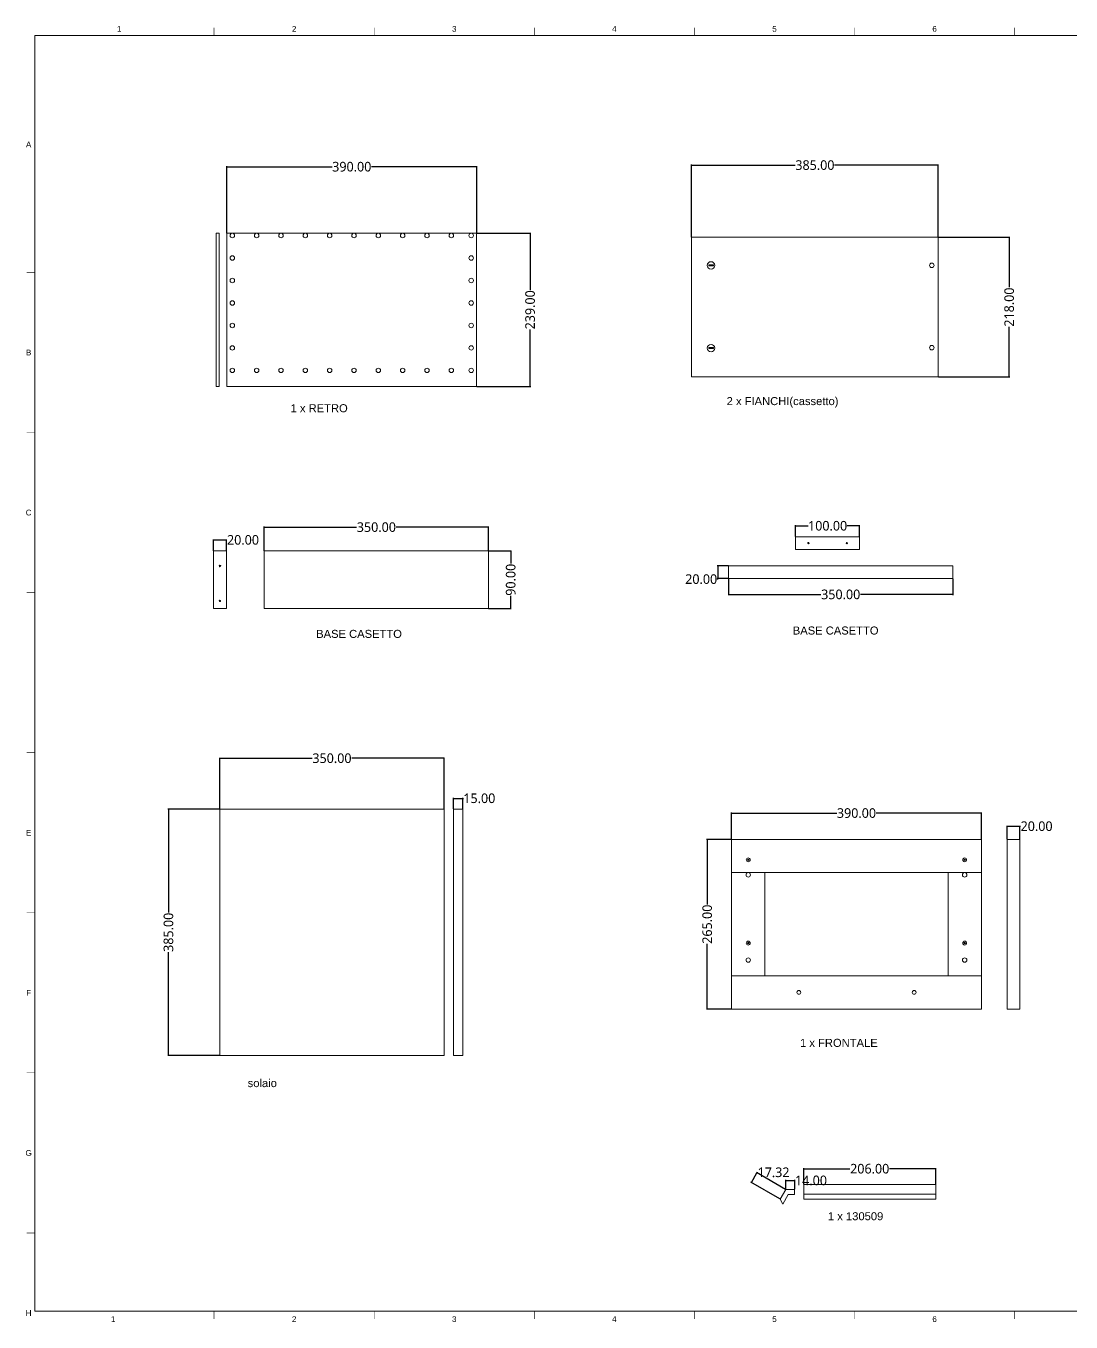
# Paper-space layout 'A716' of a CAD drawing. Header units: centimetres, sheet in millimetres. Extents: x 15 to 581, y 8 to 413.
# Drawn here: x 15.2 to 341.6, y 8.4 to 413.2 of the extents above; entities that cross this region are included whole.
import ezdxf
from ezdxf.enums import TextEntityAlignment as Align

# ---------------------------------------------------------------- set-up
doc = ezdxf.new("R2010")
doc.units = ezdxf.units.CM
for name, color, linetype, lineweight in [('A-ELEV-MBE', 8, 'Continuous', 9), ('A-SECT-MCUT1', 7, 'Continuous', 13), ('G-ANNO-TEXT', 3, 'Continuous', 18), ('G-ANNO-TTLB', 3, 'Continuous', 18)]:
    doc.layers.add(name, color=color, linetype=linetype, lineweight=lineweight)
doc.styles.add('ARIAL', font='arial.ttf')
doc.styles.get("Standard").update_dxf_attribs({"font": ''})
doc.styles.get('Standard').set_extended_font_data('@Microsoft YaHei')
doc.dimstyles.new('1', dxfattribs={"dimtxt": 3, "dimasz": 0.18, "dimexe": 0.18, "dimexo": 0.0625, "dimgap": 0.09, "dimtad": 0, "dimtoh": 1, "dimlfac": 5, "dimzin": 0, "dimdsep": 46, "dimtxsty": 'Standard', "dimblk": 'ARCHTICK', "dimcen": 0.09, "dimclrt": 1, "dimadec": 0, "dimazin": 0, "dimtfac": 1, "dimtofl": 0, "dimtmove": 0, "dimatfit": 3, "dimfxl": 1, "dimtolj": 1, "dimtzin": 0, "dimarcsym": 0})

# ---------------------------------------------------------------- blocks, each defined once
blk = doc.blocks.new('_ArchTick')
at = {"color": 0, "linetype": 'ByBlock', "const_width": 0.15}
blk.add_lwpolyline([(-0.5, -0.5), (0.5, 0.5)], dxfattribs=at)
blk = doc.blocks.new('*D67')
at = {"layer": 'A-ELEV-MBE', "color": 0, "lineweight": -2, "transparency": 16777216}
for p, q in [((77.96, 348.49), (77.96, 369.39)), ((77.96, 369.21), (110.8, 369.21)), ((155.96, 369.21), (123.11, 369.21)), ((155.96, 348.49), (155.96, 369.39))]:
    blk.add_line(p, q, dxfattribs=at)
at = {"layer": 'Defpoints', "color": 0, "transparency": 16777216}
for p in [(155.96, 369.21), (77.96, 348.43), (155.96, 348.43)]:
    blk.add_point(p, dxfattribs=at)
at = {"layer": 'A-ELEV-MBE', "color": 0, "lineweight": -2, "transparency": 16777216, "xscale": 0.18, "yscale": 0.18, "zscale": 0.18, "rotation": 180}
blk.add_blockref('_ArchTick', (77.96, 369.21), dxfattribs=at)
at = {"layer": 'A-ELEV-MBE', "color": 0, "lineweight": -2, "transparency": 16777216, "xscale": 0.18, "yscale": 0.18, "zscale": 0.18}
blk.add_blockref('_ArchTick', (155.96, 369.21), dxfattribs=at)
at = {"layer": 'A-ELEV-MBE', "color": 1, "transparency": 16777216, "insert": (116.96, 369.21), "char_height": 3, "attachment_point": 5}
blk.add_mtext('\\A1;390.00', dxfattribs=at)
blk = doc.blocks.new('*D68')
at = {"layer": 'A-ELEV-MBE', "color": 0, "lineweight": -2, "transparency": 16777216}
for p, q in [((156.02, 348.43), (172.84, 348.43)), ((172.66, 348.43), (172.66, 330.71)), ((172.66, 300.63), (172.66, 318.35)), ((156.02, 300.63), (172.84, 300.63))]:
    blk.add_line(p, q, dxfattribs=at)
at = {"layer": 'Defpoints', "color": 0, "transparency": 16777216}
for p in [(155.96, 348.43), (155.96, 300.63), (172.66, 300.63)]:
    blk.add_point(p, dxfattribs=at)
at = {"layer": 'A-ELEV-MBE', "color": 0, "lineweight": -2, "transparency": 16777216, "xscale": 0.18, "yscale": 0.18, "zscale": 0.18}
for p, rotation in [((172.66, 348.43), 90), ((172.66, 300.63), 270)]:
    blk.add_blockref('_ArchTick', p, dxfattribs=dict(at, rotation=rotation))
at = {"layer": 'A-ELEV-MBE', "color": 1, "transparency": 16777216, "insert": (172.66, 324.53), "char_height": 3, "attachment_point": 5, "rotation": 90}
blk.add_mtext('\\A1;239.00', dxfattribs=at)
blk = doc.blocks.new('*D69')
at = {"layer": 'A-ELEV-MBE', "color": 0, "lineweight": -2, "transparency": 16777216}
for p, q in [((223.09, 347.24), (223.09, 369.89)), ((223.09, 369.71), (255.43, 369.71)), ((300.09, 369.71), (267.75, 369.71)), ((300.09, 347.24), (300.09, 369.89))]:
    blk.add_line(p, q, dxfattribs=at)
at = {"layer": 'Defpoints', "color": 0, "transparency": 16777216}
for p in [(300.09, 369.71), (223.09, 347.18), (300.09, 347.18)]:
    blk.add_point(p, dxfattribs=at)
at = {"layer": 'A-ELEV-MBE', "color": 0, "lineweight": -2, "transparency": 16777216, "xscale": 0.18, "yscale": 0.18, "zscale": 0.18, "rotation": 180}
blk.add_blockref('_ArchTick', (223.09, 369.71), dxfattribs=at)
at = {"layer": 'A-ELEV-MBE', "color": 0, "lineweight": -2, "transparency": 16777216, "xscale": 0.18, "yscale": 0.18, "zscale": 0.18}
blk.add_blockref('_ArchTick', (300.09, 369.71), dxfattribs=at)
at = {"layer": 'A-ELEV-MBE', "color": 1, "transparency": 16777216, "insert": (261.59, 369.71), "char_height": 3, "attachment_point": 5}
blk.add_mtext('\\A1;385.00', dxfattribs=at)
blk = doc.blocks.new('*D70')
at = {"layer": 'A-ELEV-MBE', "color": 0, "lineweight": -2, "transparency": 16777216}
for p, q in [((300.15, 347.18), (322.45, 347.18)), ((322.27, 347.18), (322.27, 331.56)), ((322.27, 303.58), (322.27, 319.19)), ((300.15, 303.58), (322.45, 303.58))]:
    blk.add_line(p, q, dxfattribs=at)
at = {"layer": 'Defpoints', "color": 0, "transparency": 16777216}
for p in [(300.09, 347.18), (300.09, 303.58), (322.27, 303.58)]:
    blk.add_point(p, dxfattribs=at)
at = {"layer": 'A-ELEV-MBE', "color": 0, "lineweight": -2, "transparency": 16777216, "xscale": 0.18, "yscale": 0.18, "zscale": 0.18}
for p, rotation in [((322.27, 347.18), 90), ((322.27, 303.58), 270)]:
    blk.add_blockref('_ArchTick', p, dxfattribs=dict(at, rotation=rotation))
at = {"layer": 'A-ELEV-MBE', "color": 1, "transparency": 16777216, "insert": (322.27, 325.38), "char_height": 3, "attachment_point": 5, "rotation": 90}
blk.add_mtext('\\A1;218.00', dxfattribs=at)
blk = doc.blocks.new('*D73')
at = {"layer": 'A-ELEV-MBE', "color": 0, "lineweight": -2, "transparency": 16777216}
for p, q in [((89.64, 249.28), (89.64, 256.82)), ((89.64, 256.64), (118.48, 256.64)), ((159.64, 256.64), (130.8, 256.64)), ((159.64, 249.28), (159.64, 256.82))]:
    blk.add_line(p, q, dxfattribs=at)
at = {"layer": 'Defpoints', "color": 0, "transparency": 16777216}
for p in [(159.64, 256.64), (89.64, 249.22), (159.64, 249.22)]:
    blk.add_point(p, dxfattribs=at)
at = {"layer": 'A-ELEV-MBE', "color": 0, "lineweight": -2, "transparency": 16777216, "xscale": 0.18, "yscale": 0.18, "zscale": 0.18, "rotation": 180}
blk.add_blockref('_ArchTick', (89.64, 256.64), dxfattribs=at)
at = {"layer": 'A-ELEV-MBE', "color": 0, "lineweight": -2, "transparency": 16777216, "xscale": 0.18, "yscale": 0.18, "zscale": 0.18}
blk.add_blockref('_ArchTick', (159.64, 256.64), dxfattribs=at)
at = {"layer": 'A-ELEV-MBE', "color": 1, "transparency": 16777216, "insert": (124.64, 256.64), "char_height": 3, "attachment_point": 5}
blk.add_mtext('\\A1;350.00', dxfattribs=at)
blk = doc.blocks.new('*D74')
at = {"layer": 'A-ELEV-MBE', "color": 0, "lineweight": -2, "transparency": 16777216}
for p, q in [((159.7, 249.22), (166.78, 249.22)), ((166.6, 249.22), (166.6, 245.26)), ((166.6, 231.22), (166.6, 235.18)), ((159.7, 231.22), (166.78, 231.22))]:
    blk.add_line(p, q, dxfattribs=at)
at = {"layer": 'Defpoints', "color": 0, "transparency": 16777216}
for p in [(159.64, 249.22), (159.64, 231.22), (166.6, 231.22)]:
    blk.add_point(p, dxfattribs=at)
at = {"layer": 'A-ELEV-MBE', "color": 0, "lineweight": -2, "transparency": 16777216, "xscale": 0.18, "yscale": 0.18, "zscale": 0.18}
for p, rotation in [((166.6, 249.22), 90), ((166.6, 231.22), 270)]:
    blk.add_blockref('_ArchTick', p, dxfattribs=dict(at, rotation=rotation))
at = {"layer": 'A-ELEV-MBE', "color": 1, "transparency": 16777216, "insert": (166.6, 240.22), "char_height": 3, "attachment_point": 5, "rotation": 90}
blk.add_mtext('\\A1;90.00', dxfattribs=at)
blk = doc.blocks.new('*D75')
at = {"layer": 'A-ELEV-MBE', "color": 0, "lineweight": -2, "transparency": 16777216}
for p, q in [((234.65, 240.52), (234.65, 235.45)), ((304.65, 240.52), (304.65, 235.45)), ((234.65, 235.63), (263.49, 235.63)), ((304.65, 235.63), (275.81, 235.63))]:
    blk.add_line(p, q, dxfattribs=at)
at = {"layer": 'Defpoints', "color": 0, "transparency": 16777216}
for p in [(234.65, 240.58), (304.65, 240.58), (304.65, 235.63)]:
    blk.add_point(p, dxfattribs=at)
at = {"layer": 'A-ELEV-MBE', "color": 0, "lineweight": -2, "transparency": 16777216, "xscale": 0.18, "yscale": 0.18, "zscale": 0.18, "rotation": 180}
blk.add_blockref('_ArchTick', (234.65, 235.63), dxfattribs=at)
at = {"layer": 'A-ELEV-MBE', "color": 0, "lineweight": -2, "transparency": 16777216, "xscale": 0.18, "yscale": 0.18, "zscale": 0.18}
blk.add_blockref('_ArchTick', (304.65, 235.63), dxfattribs=at)
at = {"layer": 'A-ELEV-MBE', "color": 1, "transparency": 16777216, "insert": (269.65, 235.63), "char_height": 3, "attachment_point": 5}
blk.add_mtext('\\A1;350.00', dxfattribs=at)
blk = doc.blocks.new('*D76')
at = {"layer": 'A-ELEV-MBE', "color": 0, "lineweight": -2, "transparency": 16777216}
for p, q in [((234.59, 244.58), (231.1, 244.58)), ((231.28, 244.58), (231.28, 240.58)), ((234.59, 240.58), (231.1, 240.58)), ((231.28, 240.4), (231.1, 240.4)), ((231.28, 240.58), (231.28, 240.4))]:
    blk.add_line(p, q, dxfattribs=at)
at = {"layer": 'Defpoints', "color": 0, "transparency": 16777216}
for p in [(234.65, 244.58), (231.28, 240.58), (234.65, 240.58)]:
    blk.add_point(p, dxfattribs=at)
at = {"layer": 'A-ELEV-MBE', "color": 0, "lineweight": -2, "transparency": 16777216, "xscale": 0.18, "yscale": 0.18, "zscale": 0.18}
for p, rotation in [((231.28, 244.58), 90), ((231.28, 240.58), 270)]:
    blk.add_blockref('_ArchTick', p, dxfattribs=dict(at, rotation=rotation))
at = {"layer": 'A-ELEV-MBE', "color": 1, "transparency": 16777216, "insert": (226.08, 240.4), "char_height": 3, "attachment_point": 5}
blk.add_mtext('\\A1;20.00', dxfattribs=at)
blk = doc.blocks.new('*D77')
at = {"layer": 'A-ELEV-MBE', "color": 0, "lineweight": -2, "transparency": 16777216}
for p, q in [((73.79, 249.28), (73.79, 252.83)), ((73.79, 252.65), (77.79, 252.65)), ((77.79, 249.28), (77.79, 252.83)), ((77.79, 252.65), (77.97, 252.65))]:
    blk.add_line(p, q, dxfattribs=at)
at = {"layer": 'Defpoints', "color": 0, "transparency": 16777216}
for p in [(77.79, 252.65), (73.79, 249.22), (77.79, 249.22)]:
    blk.add_point(p, dxfattribs=at)
at = {"layer": 'A-ELEV-MBE', "color": 0, "lineweight": -2, "transparency": 16777216, "xscale": 0.18, "yscale": 0.18, "zscale": 0.18, "rotation": 180}
blk.add_blockref('_ArchTick', (73.79, 252.65), dxfattribs=at)
at = {"layer": 'A-ELEV-MBE', "color": 0, "lineweight": -2, "transparency": 16777216, "xscale": 0.18, "yscale": 0.18, "zscale": 0.18}
blk.add_blockref('_ArchTick', (77.79, 252.65), dxfattribs=at)
at = {"layer": 'A-ELEV-MBE', "color": 1, "transparency": 16777216, "insert": (82.99, 252.65), "char_height": 3, "attachment_point": 5}
blk.add_mtext('\\A1;20.00', dxfattribs=at)
blk = doc.blocks.new('*D78')
at = {"layer": 'A-ELEV-MBE', "color": 0, "lineweight": -2, "transparency": 16777216}
for p, q in [((255.56, 253.73), (255.56, 257.24)), ((255.56, 257.06), (259.47, 257.06)), ((275.56, 257.06), (271.65, 257.06)), ((275.56, 253.73), (275.56, 257.24))]:
    blk.add_line(p, q, dxfattribs=at)
at = {"layer": 'Defpoints', "color": 0, "transparency": 16777216}
for p in [(275.56, 257.06), (255.56, 253.67), (275.56, 253.67)]:
    blk.add_point(p, dxfattribs=at)
at = {"layer": 'A-ELEV-MBE', "color": 0, "lineweight": -2, "transparency": 16777216, "xscale": 0.18, "yscale": 0.18, "zscale": 0.18, "rotation": 180}
blk.add_blockref('_ArchTick', (255.56, 257.06), dxfattribs=at)
at = {"layer": 'A-ELEV-MBE', "color": 0, "lineweight": -2, "transparency": 16777216, "xscale": 0.18, "yscale": 0.18, "zscale": 0.18}
blk.add_blockref('_ArchTick', (275.56, 257.06), dxfattribs=at)
at = {"layer": 'A-ELEV-MBE', "color": 1, "transparency": 16777216, "insert": (265.56, 257.06), "char_height": 3, "attachment_point": 5}
blk.add_mtext('\\A1;100.00', dxfattribs=at)
blk = doc.blocks.new('*D83')
at = {"layer": 'A-ELEV-MBE', "color": 0, "lineweight": -2, "transparency": 16777216}
for p, q in [((75.77, 168.67), (75.77, 184.64)), ((75.77, 184.46), (104.61, 184.46)), ((145.77, 184.46), (116.93, 184.46)), ((145.77, 168.67), (145.77, 184.64))]:
    blk.add_line(p, q, dxfattribs=at)
at = {"layer": 'Defpoints', "color": 0, "transparency": 16777216}
for p in [(145.77, 184.46), (75.77, 168.61), (145.77, 168.61)]:
    blk.add_point(p, dxfattribs=at)
at = {"layer": 'A-ELEV-MBE', "color": 0, "lineweight": -2, "transparency": 16777216, "xscale": 0.18, "yscale": 0.18, "zscale": 0.18, "rotation": 180}
blk.add_blockref('_ArchTick', (75.77, 184.46), dxfattribs=at)
at = {"layer": 'A-ELEV-MBE', "color": 0, "lineweight": -2, "transparency": 16777216, "xscale": 0.18, "yscale": 0.18, "zscale": 0.18}
blk.add_blockref('_ArchTick', (145.77, 184.46), dxfattribs=at)
at = {"layer": 'A-ELEV-MBE', "color": 1, "transparency": 16777216, "insert": (110.77, 184.46), "char_height": 3, "attachment_point": 5}
blk.add_mtext('\\A1;350.00', dxfattribs=at)
blk = doc.blocks.new('*D84')
at = {"layer": 'A-ELEV-MBE', "color": 0, "lineweight": -2, "transparency": 16777216}
for p, q in [((75.71, 168.61), (59.54, 168.61)), ((59.72, 168.61), (59.72, 136.27)), ((59.72, 91.61), (59.72, 123.95)), ((75.71, 91.61), (59.54, 91.61))]:
    blk.add_line(p, q, dxfattribs=at)
at = {"layer": 'Defpoints', "color": 0, "transparency": 16777216}
for p in [(75.77, 168.61), (59.72, 91.61), (75.77, 91.61)]:
    blk.add_point(p, dxfattribs=at)
at = {"layer": 'A-ELEV-MBE', "color": 0, "lineweight": -2, "transparency": 16777216, "xscale": 0.18, "yscale": 0.18, "zscale": 0.18}
for p, rotation in [((59.72, 168.61), 90), ((59.72, 91.61), 270)]:
    blk.add_blockref('_ArchTick', p, dxfattribs=dict(at, rotation=rotation))
at = {"layer": 'A-ELEV-MBE', "color": 1, "transparency": 16777216, "insert": (59.72, 130.11), "char_height": 3, "attachment_point": 5, "rotation": 90}
blk.add_mtext('\\A1;385.00', dxfattribs=at)
blk = doc.blocks.new('*D85')
at = {"layer": 'A-ELEV-MBE', "color": 0, "lineweight": -2, "transparency": 16777216}
for p, q in [((148.68, 168.67), (148.68, 172.13)), ((148.68, 171.95), (151.68, 171.95)), ((151.68, 168.67), (151.68, 172.13)), ((151.68, 171.95), (151.86, 171.95))]:
    blk.add_line(p, q, dxfattribs=at)
at = {"layer": 'Defpoints', "color": 0, "transparency": 16777216}
for p in [(151.68, 171.95), (148.68, 168.61), (151.68, 168.61)]:
    blk.add_point(p, dxfattribs=at)
at = {"layer": 'A-ELEV-MBE', "color": 0, "lineweight": -2, "transparency": 16777216, "xscale": 0.18, "yscale": 0.18, "zscale": 0.18, "rotation": 180}
blk.add_blockref('_ArchTick', (148.68, 171.95), dxfattribs=at)
at = {"layer": 'A-ELEV-MBE', "color": 0, "lineweight": -2, "transparency": 16777216, "xscale": 0.18, "yscale": 0.18, "zscale": 0.18}
blk.add_blockref('_ArchTick', (151.68, 171.95), dxfattribs=at)
at = {"layer": 'A-ELEV-MBE', "color": 1, "transparency": 16777216, "insert": (156.79, 171.95), "char_height": 3, "attachment_point": 5}
blk.add_mtext('\\A1;15.00', dxfattribs=at)
blk = doc.blocks.new('*D86')
at = {"layer": 'A-ELEV-MBE', "color": 0, "lineweight": -2, "transparency": 16777216}
for p, q in [((235.57, 159.2), (235.57, 167.51)), ((235.57, 167.33), (268.41, 167.33)), ((313.57, 167.33), (280.73, 167.33)), ((313.57, 159.2), (313.57, 167.51))]:
    blk.add_line(p, q, dxfattribs=at)
at = {"layer": 'Defpoints', "color": 0, "transparency": 16777216}
for p in [(313.57, 167.33), (235.57, 159.14), (313.57, 159.14)]:
    blk.add_point(p, dxfattribs=at)
at = {"layer": 'A-ELEV-MBE', "color": 0, "lineweight": -2, "transparency": 16777216, "xscale": 0.18, "yscale": 0.18, "zscale": 0.18, "rotation": 180}
blk.add_blockref('_ArchTick', (235.57, 167.33), dxfattribs=at)
at = {"layer": 'A-ELEV-MBE', "color": 0, "lineweight": -2, "transparency": 16777216, "xscale": 0.18, "yscale": 0.18, "zscale": 0.18}
blk.add_blockref('_ArchTick', (313.57, 167.33), dxfattribs=at)
at = {"layer": 'A-ELEV-MBE', "color": 1, "transparency": 16777216, "insert": (274.57, 167.33), "char_height": 3, "attachment_point": 5}
blk.add_mtext('\\A1;390.00', dxfattribs=at)
blk = doc.blocks.new('*D87')
at = {"layer": 'A-ELEV-MBE', "color": 0, "lineweight": -2, "transparency": 16777216}
for p, q in [((235.51, 159.14), (227.78, 159.14)), ((227.96, 159.14), (227.96, 138.82)), ((227.96, 106.14), (227.96, 126.46)), ((235.51, 106.14), (227.78, 106.14))]:
    blk.add_line(p, q, dxfattribs=at)
at = {"layer": 'Defpoints', "color": 0, "transparency": 16777216}
for p in [(235.57, 159.14), (227.96, 106.14), (235.57, 106.14)]:
    blk.add_point(p, dxfattribs=at)
at = {"layer": 'A-ELEV-MBE', "color": 0, "lineweight": -2, "transparency": 16777216, "xscale": 0.18, "yscale": 0.18, "zscale": 0.18}
for p, rotation in [((227.96, 159.14), 90), ((227.96, 106.14), 270)]:
    blk.add_blockref('_ArchTick', p, dxfattribs=dict(at, rotation=rotation))
at = {"layer": 'A-ELEV-MBE', "color": 1, "transparency": 16777216, "insert": (227.96, 132.64), "char_height": 3, "attachment_point": 5, "rotation": 90}
blk.add_mtext('\\A1;265.00', dxfattribs=at)
blk = doc.blocks.new('*D88')
at = {"layer": 'A-ELEV-MBE', "color": 0, "lineweight": -2, "transparency": 16777216}
for p, q in [((321.62, 159.2), (321.62, 163.41)), ((321.62, 163.23), (325.62, 163.23)), ((325.62, 159.2), (325.62, 163.41)), ((325.62, 163.23), (325.8, 163.23))]:
    blk.add_line(p, q, dxfattribs=at)
at = {"layer": 'Defpoints', "color": 0, "transparency": 16777216}
for p in [(325.62, 163.23), (321.62, 159.14), (325.62, 159.14)]:
    blk.add_point(p, dxfattribs=at)
at = {"layer": 'A-ELEV-MBE', "color": 0, "lineweight": -2, "transparency": 16777216, "xscale": 0.18, "yscale": 0.18, "zscale": 0.18, "rotation": 180}
blk.add_blockref('_ArchTick', (321.62, 163.23), dxfattribs=at)
at = {"layer": 'A-ELEV-MBE', "color": 0, "lineweight": -2, "transparency": 16777216, "xscale": 0.18, "yscale": 0.18, "zscale": 0.18}
blk.add_blockref('_ArchTick', (325.62, 163.23), dxfattribs=at)
at = {"layer": 'A-ELEV-MBE', "color": 1, "transparency": 16777216, "insert": (330.82, 163.23), "char_height": 3, "attachment_point": 5}
blk.add_mtext('\\A1;20.00', dxfattribs=at)
blk = doc.blocks.new('*D92')
at = {"layer": 'A-ELEV-MBE', "color": 0, "lineweight": -2, "transparency": 16777216}
for p, q in [((258.11, 51.42), (258.11, 56.43)), ((258.11, 56.25), (272.53, 56.25)), ((299.31, 56.25), (284.89, 56.25)), ((299.31, 51.42), (299.31, 56.43))]:
    blk.add_line(p, q, dxfattribs=at)
at = {"layer": 'Defpoints', "color": 0, "transparency": 16777216}
for p in [(299.31, 56.25), (258.11, 51.35), (299.31, 51.35)]:
    blk.add_point(p, dxfattribs=at)
at = {"layer": 'A-ELEV-MBE', "color": 0, "lineweight": -2, "transparency": 16777216, "xscale": 0.18, "yscale": 0.18, "zscale": 0.18, "rotation": 180}
blk.add_blockref('_ArchTick', (258.11, 56.25), dxfattribs=at)
at = {"layer": 'A-ELEV-MBE', "color": 0, "lineweight": -2, "transparency": 16777216, "xscale": 0.18, "yscale": 0.18, "zscale": 0.18}
blk.add_blockref('_ArchTick', (299.31, 56.25), dxfattribs=at)
at = {"layer": 'A-ELEV-MBE', "color": 1, "transparency": 16777216, "insert": (278.71, 56.25), "char_height": 3, "attachment_point": 5}
blk.add_mtext('\\A1;206.00', dxfattribs=at)
blk = doc.blocks.new('*D93')
at = {"layer": 'A-ELEV-MBE', "color": 0, "lineweight": -2, "transparency": 16777216}
for p, q in [((252.47, 49.85), (252.47, 52.78)), ((255.27, 49.85), (255.27, 52.78)), ((252.47, 52.6), (255.27, 52.6)), ((255.27, 52.6), (255.45, 52.6))]:
    blk.add_line(p, q, dxfattribs=at)
at = {"layer": 'Defpoints', "color": 0, "transparency": 16777216}
for p in [(252.47, 49.78), (255.27, 52.6), (255.27, 49.78)]:
    blk.add_point(p, dxfattribs=at)
at = {"layer": 'A-ELEV-MBE', "color": 0, "lineweight": -2, "transparency": 16777216, "xscale": 0.18, "yscale": 0.18, "zscale": 0.18, "rotation": 180}
blk.add_blockref('_ArchTick', (252.47, 52.6), dxfattribs=at)
at = {"layer": 'A-ELEV-MBE', "color": 0, "lineweight": -2, "transparency": 16777216, "xscale": 0.18, "yscale": 0.18, "zscale": 0.18}
blk.add_blockref('_ArchTick', (255.27, 52.6), dxfattribs=at)
at = {"layer": 'A-ELEV-MBE', "color": 1, "transparency": 16777216, "insert": (260.37, 52.6), "char_height": 3, "attachment_point": 5}
blk.add_mtext('\\A1;14.00', dxfattribs=at)
blk = doc.blocks.new('*D94')
at = {"layer": 'A-ELEV-MBE', "color": 0, "lineweight": -2, "transparency": 16777216}
for p, q in [((241.75, 51.97), (243.48, 54.97)), ((252.41, 49.82), (243.33, 55.06)), ((243.48, 54.97), (243.57, 55.13)), ((243.57, 55.13), (243.75, 55.13)), ((250.68, 46.82), (241.6, 52.06))]:
    blk.add_line(p, q, dxfattribs=at)
at = {"layer": 'Defpoints', "color": 0, "transparency": 16777216}
for p in [(243.48, 54.97), (252.47, 49.78), (250.73, 46.78)]:
    blk.add_point(p, dxfattribs=at)
at = {"layer": 'A-ELEV-MBE', "color": 0, "lineweight": -2, "transparency": 16777216, "xscale": 0.18, "yscale": 0.18, "zscale": 0.18}
for p, rotation in [((243.48, 54.97), 59.99890397787193), ((241.75, 51.97), 239.9989039778719)]:
    blk.add_blockref('_ArchTick', p, dxfattribs=dict(at, rotation=rotation))
at = {"layer": 'A-ELEV-MBE', "color": 1, "transparency": 16777216, "insert": (248.66, 55.13), "char_height": 3, "attachment_point": 5}
blk.add_mtext('\\A1;17.32', dxfattribs=at)

psp = doc.layouts.new('A716')

# ---------------------------------------------------------------- linework, layer by layer
at = {"layer": 'A-ELEV-MBE'}
for p, q in [((75.5839, 348.4286), (74.5839, 348.4286)), ((74.5839, 348.4286), (74.5839, 300.6286)), ((75.5839, 300.6286), (75.5839, 348.4286)), ((77.9558, 348.4286), (77.9558, 300.6286)), ((77.9558, 348.4286), (155.9558, 348.4286)), ((155.9558, 348.4286), (155.9558, 300.6286)), ((223.0889, 347.176), (300.0889, 347.176)), ((223.0889, 347.176), (223.0889, 303.576)), ((300.0889, 347.176), (300.0889, 303.576)), ((75.5839, 300.6286), (74.5839, 300.6286)), ((77.9558, 300.6286), (155.9558, 300.6286)), ((223.0889, 303.576), (300.0889, 303.576)), ((300.0889, 303.576), (297.0889, 303.576)), ((255.5587, 253.6682), (275.5587, 253.6682)), ((255.5587, 249.6682), (255.5587, 253.6682)), ((275.5587, 253.6682), (275.5587, 249.6682)), ((73.7873, 249.2199), (77.7873, 249.2199)), ((73.7873, 231.2199), (73.7873, 249.2199)), ((77.7873, 249.2199), (77.7873, 231.2199)), ((89.642, 231.2199), (89.642, 249.2199)), ((89.642, 249.2199), (159.642, 249.2199)), ((159.642, 249.2199), (159.642, 231.2199)), ((275.5587, 249.6682), (255.5587, 249.6682)), ((234.6521, 240.5831), (234.6521, 244.5831)), ((234.6521, 244.5831), (304.6521, 244.5831)), ((304.6521, 244.5831), (304.6521, 240.5831)), ((234.6521, 240.5831), (304.6521, 240.5831)), ((73.7873, 231.2199), (77.7873, 231.2199)), ((89.642, 231.2199), (159.642, 231.2199)), ((75.772, 168.6069), (75.772, 91.6069)), ((145.772, 168.6069), (75.772, 168.6069)), ((145.772, 91.6069), (145.772, 168.6069)), ((148.6839, 91.6069), (148.6839, 168.6069)), ((148.6839, 168.6069), (151.6839, 168.6069)), ((151.6839, 168.6069), (151.6839, 91.6069)), ((235.5731, 106.138), (235.5731, 159.138)), ((235.5731, 159.138), (313.5731, 159.138)), ((313.5731, 159.138), (313.5731, 106.138)), ((321.623, 106.138), (321.623, 159.138)), ((321.623, 159.138), (325.623, 159.138)), ((325.623, 159.138), (325.623, 106.138)), ((235.5731, 148.738), (313.5731, 148.738)), ((235.5731, 148.738), (240.7731, 148.738)), ((245.9731, 148.738), (245.9731, 116.538)), ((303.1731, 148.738), (303.1731, 116.538)), ((313.5731, 148.738), (308.3731, 148.738)), ((235.5731, 116.538), (313.5731, 116.538)), ((235.5731, 116.538), (235.5731, 111.338)), ((235.5731, 106.138), (313.5731, 106.138)), ((321.623, 106.138), (325.623, 106.138)), ((75.772, 91.6069), (145.772, 91.6069)), ((148.6839, 91.6069), (151.6839, 91.6069)), ((252.4657, 49.7843), (250.7336, 46.7843)), ((255.2657, 49.7843), (252.4657, 49.7843)), ((255.2657, 49.7843), (255.2657, 48.1843)), ((299.3093, 51.3546), (258.1093, 51.3546)), ((258.1093, 51.3546), (258.1093, 46.7546)), ((299.3093, 51.3546), (299.3093, 46.7546)), ((250.7336, 46.7843), (251.5601, 45.1843)), ((253.2657, 48.1843), (251.5601, 45.1843)), ((255.2657, 48.1843), (253.2657, 48.1843)), ((258.1093, 48.3546), (299.3093, 48.3546)), ((258.1093, 46.7546), (299.3093, 46.7546))]:
    psp.add_line(p, q, dxfattribs=at)
for centre, radius in [((79.6558, 347.7286), 0.7), ((87.2558, 347.7286), 0.7), ((94.8558, 347.7286), 0.7), ((102.4558, 347.7286), 0.7), ((110.0558, 347.7286), 0.7), ((117.6558, 347.7286), 0.7), ((125.2558, 347.7286), 0.7), ((132.8558, 347.7286), 0.7), ((140.4558, 347.7286), 0.7), ((148.0558, 347.7286), 0.7), ((154.2558, 347.7286), 0.7), ((79.6558, 340.7086), 0.7), ((154.2558, 340.7086), 0.7), ((79.6558, 333.6886), 0.7), ((154.2558, 333.6886), 0.7), ((79.6558, 326.6686), 0.7), ((154.2558, 326.6686), 0.7), ((79.6558, 319.6486), 0.7), ((154.2558, 319.6486), 0.7), ((79.6558, 312.6286), 0.7), ((154.2558, 312.6286), 0.7), ((79.6558, 305.6086), 0.7), ((87.2558, 305.6086), 0.7), ((94.8558, 305.6086), 0.7), ((102.4558, 305.6086), 0.7), ((110.0558, 305.6086), 0.7), ((117.6558, 305.6086), 0.7), ((125.2558, 305.6086), 0.7), ((132.8558, 305.6086), 0.7), ((140.4558, 305.6086), 0.7), ((148.0558, 305.6086), 0.7), ((154.2558, 305.6086), 0.7), ((240.7731, 152.738), 0.6), ((240.7731, 152.738), 0.2), ((308.3731, 152.738), 0.6), ((308.3731, 152.738), 0.2), ((240.7731, 148.038), 0.7), ((308.3731, 148.038), 0.7), ((240.7731, 126.738), 0.6), ((240.7731, 126.738), 0.2), ((308.3731, 126.738), 0.6), ((308.3731, 126.738), 0.2), ((240.7731, 121.438), 0.7), ((308.3731, 121.438), 0.7), ((256.5731, 111.338), 0.6), ((292.5731, 111.338), 0.6)]:
    psp.add_circle(centre, radius, dxfattribs=at)
at = {"layer": 'A-SECT-MCUT1'}
for p, q in [((229.872, 338.563), (228.432, 338.563)), ((228.432, 338.243), (229.872, 338.243)), ((229.872, 312.7399), (228.432, 312.7399)), ((228.432, 312.4199), (229.872, 312.4199)), ((275.5587, 253.6682), (275.5587, 253.6682))]:
    psp.add_line(p, q, dxfattribs=at)
for centre, radius in [((229.152, 338.399), 1.16), ((298.0889, 338.4134), 0.7), ((229.152, 312.576), 1.16), ((298.0889, 312.7023), 0.7), ((259.5587, 251.6682), 0.23), ((271.5587, 251.6682), 0.2), ((75.7873, 244.524), 0.23), ((75.7873, 233.6199), 0.2)]:
    psp.add_circle(centre, radius, dxfattribs=at)
for centre, radius, start, end in [((229.304, 338.403), 0.8865, 169.602396, 190.397604), ((229.0512, 338.403), 0.8363, 348.969759, 11.030241), ((229.304, 312.5799), 0.8865, 169.602396, 190.397604), ((229.0512, 312.5799), 0.8363, 348.969759, 11.030241)]:
    psp.add_arc(centre, radius, start, end, dxfattribs=at)
at = {"layer": 'G-ANNO-TTLB'}
for p, q in [((17.9623, 410.2036), (17.9623, 11.7878)), ((575.3762, 410.2036), (17.9623, 410.2036)), ((17.9623, 11.7878), (575.3762, 11.7878))]:
    psp.add_line(p, q, dxfattribs=at)
at = {"layer": 'G-ANNO-TTLB', "const_width": 0.18, "flags": 128}
for points in [[(73.9623, 412.7036), (73.9623, 410.2036)], [(123.9623, 412.7036), (123.9623, 410.2036)], [(173.9623, 412.7036), (173.9623, 410.2036)], [(223.9623, 412.7036), (223.9623, 410.2036)], [(273.9623, 412.7036), (273.9623, 410.2036)], [(323.9623, 412.7036), (323.9623, 410.2036)], [(17.9623, 336.2036), (15.4623, 336.2036)], [(17.9623, 286.2036), (15.4623, 286.2036)], [(17.9623, 236.2036), (15.4623, 236.2036)], [(17.9623, 186.2036), (15.4623, 186.2036)], [(17.9623, 136.2036), (15.4623, 136.2036)], [(17.9623, 86.2036), (15.4623, 86.2036)], [(17.9623, 36.2036), (15.4623, 36.2036)], [(73.9623, 11.7878), (73.9623, 9.2878)], [(123.9623, 11.7878), (123.9623, 9.2878)], [(173.9623, 11.7878), (173.9623, 9.2878)], [(223.9623, 11.7878), (223.9623, 9.2878)], [(273.9623, 11.7878), (273.9623, 9.2878)], [(323.9623, 11.7878), (323.9623, 9.2878)]]:
    psp.add_lwpolyline(points, dxfattribs=at)

# ---------------------------------------------------------------- texts
at = {"layer": 'G-ANNO-TEXT', "style": 'ARIAL'}
for s, p in [('1', (44.3115, 412.274)), ('2', (98.9623, 412.274)), ('3', (148.9623, 412.274)), ('4', (198.9623, 412.274)), ('5', (248.9623, 412.274)), ('6', (298.9623, 412.274)), ('A', (16.048, 376.1834)), ('B', (16.048, 311.2036)), ('C', (16.048, 261.2036)), ('E', (16.048, 161.2036)), ('F', (16.048, 111.2036)), ('G', (16.048, 61.2036)), ('H', (16.048, 11.2036)), ('1', (42.454, 9.2962)), ('2', (98.9623, 9.2962)), ('3', (148.9623, 9.2962)), ('4', (198.9623, 9.2962)), ('5', (248.9623, 9.2962)), ('6', (298.9623, 9.2962))]:
    psp.add_text(s, height=1.8, dxfattribs=at).set_placement(p, align=Align.MIDDLE_CENTER)
at = {"layer": 'G-ANNO-TEXT', "char_height": 2.5, "attachment_point": 1}
for s, insert in [('{\\fArial|b0|i0|c134|p34;2 x FIANCHI(cassetto)}', (234.0284, 297.2716)), ('{\\fArial|b0|i0|c134|p34;1 x RETRO}', (97.8501, 295.0487)), ('{\\fArial|b0|i0|c134|p34;BASE CASETTO}', (105.833, 224.5687)), ('{\\fArial|b0|i0|c134|p34;BASE CASETTO}', (254.6833, 225.6163)), ('{\\fArial|b0|i0|c134|p34;1 x FRONTALE}', (256.9415, 96.8314)), ('{\\fArial|b0|i0|c134|p34;solaio}', (84.4419, 84.2572)), ('{\\fArial|b0|i0|c134|p34;1 x 130509}', (265.6635, 42.6769))]:
    psp.add_mtext_dynamic_manual_height_columns(s, width=76.045492, gutter_width=1, heights=[0], dxfattribs=dict(at, insert=insert))

# ---------------------------------------------------------------- dimensions: what is measured, and where the dimension line sits
at = {"layer": 'A-ELEV-MBE'}
for base, p1, p2, picture, middle in [((155.9558, 369.2142), (77.9558, 348.4286), (155.9558, 348.4286), '*D67', (116.9558, 369.2142)), ((300.0889, 369.7097), (223.0889, 347.176), (300.0889, 347.176), '*D69', (261.5889, 369.7097)), ((159.642, 256.6436), (89.642, 249.2199), (159.642, 249.2199), '*D73', (124.642, 256.6436)), ((275.5587, 257.0569), (255.5587, 253.6682), (275.5587, 253.6682), '*D78', (265.5587, 257.0569)), ((77.7873, 252.6486), (73.7873, 249.2199), (77.7873, 249.2199), '*D77', (82.9863, 252.6486)), ((304.6521, 235.6268), (234.6521, 240.5831), (304.6521, 240.5831), '*D75', (269.6521, 235.6268)), ((145.772, 184.4614), (75.772, 168.6069), (145.772, 168.6069), '*D83', (110.772, 184.4614)), ((151.6839, 171.9509), (148.6839, 168.6069), (151.6839, 168.6069), '*D85', (156.7928, 171.9509)), ((313.5731, 167.3285), (235.5731, 159.138), (313.5731, 159.138), '*D86', (274.5731, 167.3285)), ((325.623, 163.2342), (321.623, 159.138), (325.623, 159.138), '*D88', (330.822, 163.2342)), ((299.3093, 56.2533), (258.1093, 51.3546), (299.3093, 51.3546), '*D92', (278.7093, 56.2533)), ((255.2657, 52.6032), (252.4657, 49.7843), (255.2657, 49.7843), '*D93', (260.3746, 52.6032))]:
    dim = psp.add_linear_dim(base=base, p1=p1, p2=p2, dimstyle='1', dxfattribs=at)
    dim.commit()
    dim.dimension.update_dxf_attribs({"geometry": picture, "text_midpoint": middle})
for base, p1, p2, picture, middle in [((172.6616, 300.6286), (155.9558, 348.4286), (155.9558, 300.6286), '*D68', (172.6616, 324.5286)), ((322.2709, 303.576), (300.0889, 347.176), (300.0889, 303.576), '*D70', (322.2709, 325.376)), ((166.5956, 231.2199), (159.642, 249.2199), (159.642, 231.2199), '*D74', (166.5956, 240.2199)), ((231.2773, 240.5831), (234.6521, 244.5831), (234.6521, 240.5831), '*D76', (226.0784, 240.4031)), ((59.7187, 91.6069), (75.772, 168.6069), (75.772, 91.6069), '*D84', (59.7187, 130.1069)), ((227.9584, 106.138), (235.5731, 159.138), (235.5731, 106.138), '*D87', (227.9584, 132.638))]:
    dim = psp.add_linear_dim(base=base, p1=p1, p2=p2, angle=90, dimstyle='1', dxfattribs=at)
    dim.commit()
    dim.dimension.update_dxf_attribs({"geometry": picture, "text_midpoint": middle})
dim = psp.add_aligned_dim(p1=(250.7336, 46.7843), p2=(252.4657, 49.7843), distance=10.372, dimstyle='1', dxfattribs=at)
dim.commit()
dim.dimension.update_dxf_attribs({"geometry": '*D94', "text_midpoint": (248.6629, 55.1263)})

doc.saveas('drawing.dxf')
